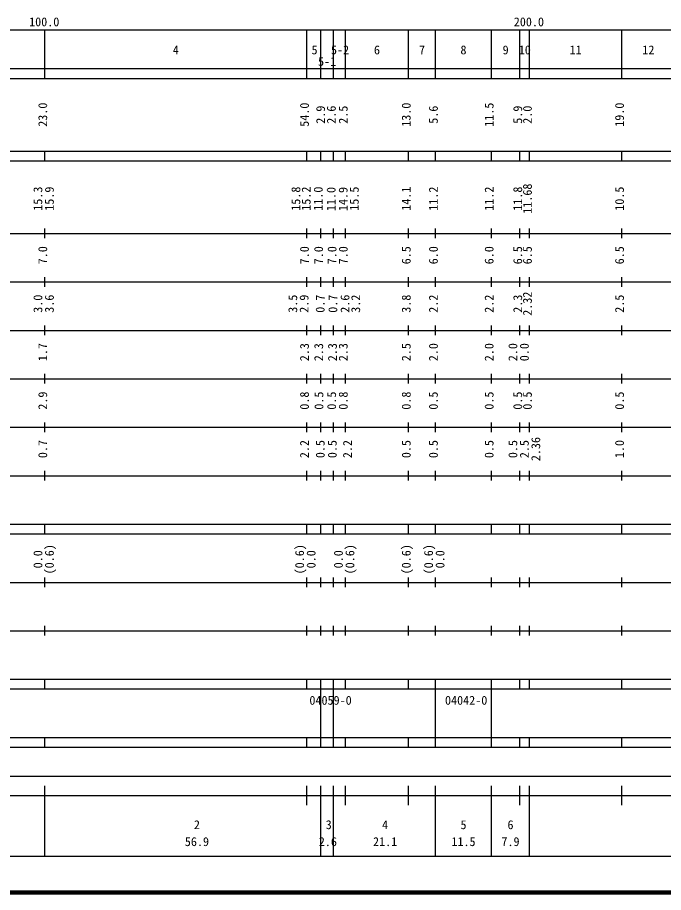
# Model space of a CAD drawing. Units: millimetres on the paper, enlarged 1000 times. Extents: x 40000 to 680000, y 20000 to 380000.
# Drawn here: x 162333 to 295619, y 20000 to 200558 of the extents above; entities that cross this region are included whole.
import ezdxf
from ezdxf.enums import TextEntityAlignment as Align

# ---------------------------------------------------------------- set-up
doc = ezdxf.new("R2010")
doc.units = ezdxf.units.MM
doc.header["$LTSCALE"] = 1000
doc.layers.add('M-TTL', color=2, linetype='Continuous', lineweight=140)
doc.layers.add('M-TTL-BAND', color=7, linetype='Continuous', lineweight=25)
doc.styles.add('ＭＳ ゴシック', font='')
doc.styles.get('ＭＳ ゴシック').set_extended_font_data('MS Gothic')

msp = doc.modelspace()

# ---------------------------------------------------------------- linework, layer by layer
at = {"layer": 'M-TTL'}
msp.add_line((40000, 20000), (680000, 20000), dxfattribs=at)
at = {"layer": 'M-TTL-BAND'}
for p, q in [((68000, 198000), (579000, 198000)), ((168000, 188000), (168000, 198000)), ((168000, 188000), (168000, 198000)), ((222000, 188000), (222000, 198000)), ((222000, 188000), (222000, 198000)), ((224900, 188000), (224900, 198000)), ((227500, 188000), (227500, 198000)), ((230000, 188000), (230000, 198000)), ((230000, 188000), (230000, 198000)), ((243000, 188000), (243000, 198000)), ((243000, 188000), (243000, 198000)), ((248600, 188000), (248600, 198000)), ((248600, 188000), (248600, 198000)), ((260100, 188000), (260100, 198000)), ((260100, 188000), (260100, 198000)), ((266000, 188000), (266000, 198000)), ((266000, 188000), (266000, 198000)), ((268000, 188000), (268000, 198000)), ((268000, 188000), (268000, 198000)), ((287000, 188000), (287000, 198000)), ((287000, 188000), (287000, 198000)), ((40000, 190000), (579000, 190000)), ((40000, 188000), (579000, 188000)), ((40000, 173000), (579000, 173000)), ((168000, 171000), (168000, 173000)), ((168000, 171000), (168000, 173000)), ((222000, 171000), (222000, 173000)), ((222000, 171000), (222000, 173000)), ((224900, 171000), (224900, 173000)), ((227500, 171000), (227500, 173000)), ((230000, 171000), (230000, 173000)), ((230000, 171000), (230000, 173000)), ((243000, 171000), (243000, 173000)), ((243000, 171000), (243000, 173000)), ((248600, 171000), (248600, 173000)), ((248600, 171000), (248600, 173000)), ((260100, 171000), (260100, 173000)), ((260100, 171000), (260100, 173000)), ((266000, 171000), (266000, 173000)), ((266000, 171000), (266000, 173000)), ((268000, 171000), (268000, 173000)), ((268000, 171000), (268000, 173000)), ((287000, 171000), (287000, 173000)), ((287000, 171000), (287000, 173000)), ((40000, 171000), (579000, 171000)), ((40000, 156000), (579000, 156000)), ((168000, 155000), (168000, 157000)), ((168000, 155000), (168000, 157000)), ((222000, 155000), (222000, 157000)), ((222000, 155000), (222000, 157000)), ((224900, 155000), (224900, 157000)), ((227500, 155000), (227500, 157000)), ((230000, 155000), (230000, 157000)), ((230000, 155000), (230000, 157000)), ((243000, 155000), (243000, 157000)), ((243000, 155000), (243000, 157000)), ((248600, 155000), (248600, 157000)), ((248600, 155000), (248600, 157000)), ((260100, 155000), (260100, 157000)), ((260100, 155000), (260100, 157000)), ((266000, 155000), (266000, 157000)), ((266000, 155000), (266000, 157000)), ((268000, 155000), (268000, 157000)), ((268000, 155000), (268000, 157000)), ((287000, 155000), (287000, 157000)), ((287000, 155000), (287000, 157000)), ((168000, 145000), (168000, 147000)), ((168000, 145000), (168000, 147000)), ((222000, 145000), (222000, 147000)), ((222000, 145000), (222000, 147000)), ((224900, 145000), (224900, 147000)), ((227500, 145000), (227500, 147000)), ((230000, 145000), (230000, 147000)), ((230000, 145000), (230000, 147000)), ((243000, 145000), (243000, 147000)), ((243000, 145000), (243000, 147000)), ((248600, 145000), (248600, 147000)), ((248600, 145000), (248600, 147000)), ((260100, 145000), (260100, 147000)), ((260100, 145000), (260100, 147000)), ((266000, 145000), (266000, 147000)), ((266000, 145000), (266000, 147000)), ((268000, 145000), (268000, 147000)), ((268000, 145000), (268000, 147000)), ((287000, 145000), (287000, 147000)), ((287000, 145000), (287000, 147000)), ((46000, 146000), (579000, 146000)), ((52000, 136000), (579000, 136000)), ((168000, 135000), (168000, 137000)), ((168000, 135000), (168000, 137000)), ((222000, 135000), (222000, 137000)), ((222000, 135000), (222000, 137000)), ((224900, 135000), (224900, 137000)), ((227500, 135000), (227500, 137000)), ((230000, 135000), (230000, 137000)), ((230000, 135000), (230000, 137000)), ((243000, 135000), (243000, 137000)), ((243000, 135000), (243000, 137000)), ((248600, 135000), (248600, 137000)), ((248600, 135000), (248600, 137000)), ((260100, 135000), (260100, 137000)), ((260100, 135000), (260100, 137000)), ((266000, 135000), (266000, 137000)), ((266000, 135000), (266000, 137000)), ((268000, 135000), (268000, 137000)), ((268000, 135000), (268000, 137000)), ((287000, 135000), (287000, 137000)), ((287000, 135000), (287000, 137000)), ((168000, 125000), (168000, 127000)), ((168000, 125000), (168000, 127000)), ((222000, 125000), (222000, 127000)), ((222000, 125000), (222000, 127000)), ((224900, 125000), (224900, 127000)), ((227500, 125000), (227500, 127000)), ((230000, 125000), (230000, 127000)), ((230000, 125000), (230000, 127000)), ((243000, 125000), (243000, 127000)), ((243000, 125000), (243000, 127000)), ((248600, 125000), (248600, 127000)), ((248600, 125000), (248600, 127000)), ((260100, 125000), (260100, 127000)), ((260100, 125000), (260100, 127000)), ((266000, 125000), (266000, 127000)), ((266000, 125000), (266000, 127000)), ((268000, 125000), (268000, 127000)), ((268000, 125000), (268000, 127000)), ((287000, 125000), (287000, 127000)), ((287000, 125000), (287000, 127000)), ((46000, 126000), (579000, 126000)), ((52000, 116000), (579000, 116000)), ((168000, 115000), (168000, 117000)), ((168000, 115000), (168000, 117000)), ((222000, 115000), (222000, 117000)), ((222000, 115000), (222000, 117000)), ((224900, 115000), (224900, 117000)), ((227500, 115000), (227500, 117000)), ((230000, 115000), (230000, 117000)), ((230000, 115000), (230000, 117000)), ((243000, 115000), (243000, 117000)), ((243000, 115000), (243000, 117000)), ((248600, 115000), (248600, 117000)), ((248600, 115000), (248600, 117000)), ((260100, 115000), (260100, 117000)), ((260100, 115000), (260100, 117000)), ((266000, 115000), (266000, 117000)), ((266000, 115000), (266000, 117000)), ((268000, 115000), (268000, 117000)), ((268000, 115000), (268000, 117000)), ((287000, 115000), (287000, 117000)), ((287000, 115000), (287000, 117000)), ((168000, 105000), (168000, 107000)), ((168000, 105000), (168000, 107000)), ((222000, 105000), (222000, 107000)), ((222000, 105000), (222000, 107000)), ((224900, 105000), (224900, 107000)), ((227500, 105000), (227500, 107000)), ((230000, 105000), (230000, 107000)), ((230000, 105000), (230000, 107000)), ((243000, 105000), (243000, 107000)), ((243000, 105000), (243000, 107000)), ((248600, 105000), (248600, 107000)), ((248600, 105000), (248600, 107000)), ((260100, 105000), (260100, 107000)), ((260100, 105000), (260100, 107000)), ((266000, 105000), (266000, 107000)), ((266000, 105000), (266000, 107000)), ((268000, 105000), (268000, 107000)), ((268000, 105000), (268000, 107000)), ((287000, 105000), (287000, 107000)), ((287000, 105000), (287000, 107000)), ((46000, 106000), (579000, 106000)), ((40000, 96000), (579000, 96000)), ((168000, 94000), (168000, 96000)), ((168000, 94000), (168000, 96000)), ((222000, 94000), (222000, 96000)), ((222000, 94000), (222000, 96000)), ((224900, 94000), (224900, 96000)), ((227500, 94000), (227500, 96000)), ((230000, 94000), (230000, 96000)), ((230000, 94000), (230000, 96000)), ((243000, 94000), (243000, 96000)), ((243000, 94000), (243000, 96000)), ((248600, 94000), (248600, 96000)), ((248600, 94000), (248600, 96000)), ((260100, 94000), (260100, 96000)), ((260100, 94000), (260100, 96000)), ((266000, 94000), (266000, 96000)), ((266000, 94000), (266000, 96000)), ((268000, 94000), (268000, 96000)), ((268000, 94000), (268000, 96000)), ((287000, 94000), (287000, 96000)), ((287000, 94000), (287000, 96000)), ((40000, 94000), (579000, 94000)), ((168000, 83000), (168000, 85000)), ((168000, 83000), (168000, 85000)), ((222000, 83000), (222000, 85000)), ((222000, 83000), (222000, 85000)), ((224900, 83000), (224900, 85000)), ((227500, 83000), (227500, 85000)), ((230000, 83000), (230000, 85000)), ((230000, 83000), (230000, 85000)), ((243000, 83000), (243000, 85000)), ((243000, 83000), (243000, 85000)), ((248600, 83000), (248600, 85000)), ((248600, 83000), (248600, 85000)), ((260100, 83000), (260100, 85000)), ((260100, 83000), (260100, 85000)), ((266000, 83000), (266000, 85000)), ((266000, 83000), (266000, 85000)), ((268000, 83000), (268000, 85000)), ((268000, 83000), (268000, 85000)), ((287000, 83000), (287000, 85000)), ((287000, 83000), (287000, 85000)), ((49000, 84000), (579000, 84000)), ((168000, 73000), (168000, 75000)), ((168000, 73000), (168000, 75000)), ((222000, 73000), (222000, 75000)), ((222000, 73000), (222000, 75000)), ((224900, 73000), (224900, 75000)), ((227500, 73000), (227500, 75000)), ((230000, 73000), (230000, 75000)), ((230000, 73000), (230000, 75000)), ((243000, 73000), (243000, 75000)), ((243000, 73000), (243000, 75000)), ((248600, 73000), (248600, 75000)), ((248600, 73000), (248600, 75000)), ((260100, 73000), (260100, 75000)), ((260100, 73000), (260100, 75000)), ((266000, 73000), (266000, 75000)), ((266000, 73000), (266000, 75000)), ((268000, 73000), (268000, 75000)), ((268000, 73000), (268000, 75000)), ((287000, 73000), (287000, 75000)), ((287000, 73000), (287000, 75000)), ((40000, 74000), (579000, 74000)), ((40000, 64000), (579000, 64000)), ((168000, 62000), (168000, 64000)), ((168000, 62000), (168000, 64000)), ((222000, 62000), (222000, 64000)), ((222000, 62000), (222000, 64000)), ((224900, 50000), (224900, 64000)), ((227500, 50000), (227500, 64000)), ((230000, 62000), (230000, 64000)), ((230000, 62000), (230000, 64000)), ((243000, 62000), (243000, 64000)), ((243000, 62000), (243000, 64000)), ((248600, 62000), (248600, 64000)), ((248600, 62000), (248600, 64000)), ((260100, 62000), (260100, 64000)), ((260100, 62000), (260100, 64000)), ((266000, 62000), (266000, 64000)), ((266000, 62000), (266000, 64000)), ((268000, 62000), (268000, 64000)), ((268000, 62000), (268000, 64000)), ((287000, 62000), (287000, 64000)), ((287000, 62000), (287000, 64000)), ((40000, 62000), (579000, 62000)), ((248600, 52000), (248600, 62000)), ((248600, 52000), (248600, 62000)), ((248600, 52000), (248600, 62000)), ((248600, 52000), (248600, 62000)), ((248600, 52000), (248600, 62000)), ((248600, 52000), (248600, 62000)), ((248600, 52000), (248600, 62000)), ((248600, 52000), (248600, 62000)), ((260100, 52000), (260100, 62000)), ((260100, 52000), (260100, 62000)), ((260100, 52000), (260100, 62000)), ((260100, 52000), (260100, 62000)), ((260100, 52000), (260100, 62000)), ((260100, 52000), (260100, 62000)), ((260100, 52000), (260100, 62000)), ((260100, 52000), (260100, 62000)), ((40000, 52000), (579000, 52000)), ((168000, 50000), (168000, 52000)), ((168000, 50000), (168000, 52000)), ((222000, 50000), (222000, 52000)), ((222000, 50000), (222000, 52000)), ((230000, 50000), (230000, 52000)), ((230000, 50000), (230000, 52000)), ((243000, 50000), (243000, 52000)), ((243000, 50000), (243000, 52000)), ((248600, 50000), (248600, 52000)), ((248600, 50000), (248600, 52000)), ((260100, 50000), (260100, 52000)), ((260100, 50000), (260100, 52000)), ((266000, 50000), (266000, 52000)), ((266000, 50000), (266000, 52000)), ((268000, 50000), (268000, 52000)), ((268000, 50000), (268000, 52000)), ((287000, 50000), (287000, 52000)), ((287000, 50000), (287000, 52000)), ((40000, 50000), (579000, 50000)), ((71000, 44000), (560000, 44000)), ((71000, 44000), (560000, 44000)), ((71000, 44000), (560000, 44000)), ((71000, 44000), (560000, 44000)), ((71000, 44000), (560000, 44000)), ((71000, 44000), (560000, 44000)), ((71000, 44000), (560000, 44000)), ((168000, 27500), (168000, 42000)), ((168000, 27500), (168000, 42000)), ((222000, 38000), (222000, 42000)), ((222000, 38000), (222000, 42000)), ((224900, 27500), (224900, 42000)), ((227500, 27500), (227500, 42000)), ((230000, 38000), (230000, 42000)), ((230000, 38000), (230000, 42000)), ((243000, 38000), (243000, 42000)), ((243000, 38000), (243000, 42000)), ((248600, 27500), (248600, 42000)), ((248600, 27500), (248600, 42000)), ((260100, 27500), (260100, 42000)), ((260100, 27500), (260100, 42000)), ((266000, 38000), (266000, 42000)), ((266000, 38000), (266000, 42000)), ((268000, 27500), (268000, 42000)), ((268000, 27500), (268000, 42000)), ((287000, 38000), (287000, 42000)), ((287000, 38000), (287000, 42000)), ((40000, 40000), (579000, 40000)), ((68000, 27500), (579000, 27500))]:
    msp.add_line(p, q, dxfattribs=at)

# ---------------------------------------------------------------- texts
at = {"layer": 'M-TTL-BAND', "style": 'ＭＳ ゴシック'}
for s, p in [('100.0', (167844, 198195)), ('200.0', (267844, 198195)), ('4', (195000, 192405)), ('4', (195000, 192405)), ('5', (223626, 192405)), ('5-2', (228879, 192405)), ('6', (236500, 192405)), ('7', (245800, 192405)), ('8', (254350, 192405)), ('9', (263050, 192405)), ('10', (267000, 192405)), ('11', (277500, 192405)), ('12', (292500, 192405)), ('5-1', (226210, 190021)), ('2', (199355, 32523)), ('3', (226547, 32523)), ('4', (238181, 32523)), ('5', (254350, 32523)), ('6', (264050, 32523)), ('56.9', (199355, 29033)), ('2.6', (226370, 29033)), ('21.1', (238181, 29033)), ('11.5', (254350, 29033)), ('11.5', (254350, 29033)), ('7.9', (264050, 29033)), ('7.9', (264050, 29033))]:
    msp.add_text(s, height=1833, dxfattribs=at).set_placement(p, align=Align.BOTTOM_CENTER)
for s, p in [('23.0', (169000, 180500)), ('23.0', (169000, 180500)), ('54.0', (223000, 180500)), ('54.0', (223000, 180500)), ('13.0', (244000, 180500)), ('13.0', (244000, 180500)), ('11.5', (261100, 180500)), ('11.5', (261100, 180500)), ('19.0', (288000, 180500)), ('19.0', (288000, 180500)), ('2.9', (226332, 180500)), ('2.6', (228548, 180500)), ('2.5', (231000, 180500)), ('5.6', (249600, 180500)), ('5.6', (249600, 180500)), ('5.9', (267000, 180500)), ('5.9', (267000, 180500)), ('2.0', (269000, 180500)), ('2.0', (269000, 180500)), ('11.68', (269000, 163174)), ('11.68', (269000, 163174)), ('11.68', (269000, 163174)), ('11.68', (269000, 163174)), ('11.68', (269000, 163174)), ('11.68', (269000, 163174)), ('11.68', (269000, 163174)), ('15.3', (168000, 163174)), ('15.3', (168000, 163174)), ('15.3', (168000, 163174)), ('15.3', (168000, 163174)), ('15.3', (168000, 163174)), ('15.3', (168000, 163174)), ('15.3', (168000, 163174)), ('15.9', (170370, 163174)), ('15.9', (170370, 163174)), ('15.9', (170370, 163174)), ('15.9', (170370, 163174)), ('15.9', (170370, 163174)), ('15.9', (170370, 163174)), ('15.9', (170370, 163174)), ('15.8', (221227, 163174)), ('15.2', (223355, 163174)), ('11.0', (225837, 163174)), ('11.0', (228497, 163096)), ('14.9', (230979, 163096)), ('15.5', (233284, 163174)), ('14.1', (244000, 163174)), ('14.1', (244000, 163174)), ('14.1', (244000, 163174)), ('14.1', (244000, 163174)), ('14.1', (244000, 163174)), ('14.1', (244000, 163174)), ('14.1', (244000, 163174)), ('11.2', (249600, 163174)), ('11.2', (249600, 163174)), ('11.2', (249600, 163174)), ('11.2', (249600, 163174)), ('11.2', (249600, 163174)), ('11.2', (249600, 163174)), ('11.2', (249600, 163174)), ('11.2', (261100, 163174)), ('11.2', (261100, 163174)), ('11.2', (261100, 163174)), ('11.2', (261100, 163174)), ('11.2', (261100, 163174)), ('11.2', (261100, 163174)), ('11.2', (261100, 163174)), ('11.8', (267000, 163174)), ('11.8', (267000, 163174)), ('11.8', (267000, 163174)), ('11.8', (267000, 163174)), ('11.8', (267000, 163174)), ('11.8', (267000, 163174)), ('11.8', (267000, 163174)), ('10.5', (288000, 163174)), ('10.5', (288000, 163174)), ('10.5', (288000, 163174)), ('10.5', (288000, 163174)), ('10.5', (288000, 163174)), ('10.5', (288000, 163174)), ('10.5', (288000, 163174)), ('7.0', (169000, 151500)), ('7.0', (169000, 151500)), ('7.0', (169000, 151500)), ('7.0', (169000, 151500)), ('7.0', (169000, 151500)), ('7.0', (169000, 151500)), ('7.0', (169000, 151500)), ('7.0', (223000, 151500)), ('7.0', (223000, 151500)), ('7.0', (223000, 151500)), ('7.0', (223000, 151500)), ('7.0', (223000, 151500)), ('7.0', (223000, 151500)), ('7.0', (223000, 151500)), ('7.0', (225920, 151500)), ('7.0', (228691, 151500)), ('7.0', (231000, 151500)), ('7.0', (231000, 151500)), ('7.0', (231000, 151500)), ('7.0', (231000, 151500)), ('7.0', (231000, 151500)), ('7.0', (231000, 151500)), ('7.0', (231000, 151500)), ('6.5', (244000, 151500)), ('6.5', (244000, 151500)), ('6.5', (244000, 151500)), ('6.5', (244000, 151500)), ('6.5', (244000, 151500)), ('6.5', (244000, 151500)), ('6.5', (244000, 151500)), ('6.0', (249600, 151500)), ('6.0', (249600, 151500)), ('6.0', (249600, 151500)), ('6.0', (249600, 151500)), ('6.0', (249600, 151500)), ('6.0', (249600, 151500)), ('6.0', (249600, 151500)), ('6.0', (261100, 151500)), ('6.0', (261100, 151500)), ('6.0', (261100, 151500)), ('6.0', (261100, 151500)), ('6.0', (261100, 151500)), ('6.0', (261100, 151500)), ('6.0', (261100, 151500)), ('6.5', (267000, 151500)), ('6.5', (267000, 151500)), ('6.5', (267000, 151500)), ('6.5', (267000, 151500)), ('6.5', (267000, 151500)), ('6.5', (267000, 151500)), ('6.5', (267000, 151500)), ('6.5', (269000, 151500)), ('6.5', (269000, 151500)), ('6.5', (269000, 151500)), ('6.5', (269000, 151500)), ('6.5', (269000, 151500)), ('6.5', (269000, 151500)), ('6.5', (269000, 151500)), ('6.5', (288000, 151500)), ('6.5', (288000, 151500)), ('6.5', (288000, 151500)), ('6.5', (288000, 151500)), ('6.5', (288000, 151500)), ('6.5', (288000, 151500)), ('6.5', (288000, 151500)), ('3.0', (168000, 141500)), ('3.0', (168000, 141500)), ('3.0', (168000, 141500)), ('3.0', (168000, 141500)), ('3.0', (168000, 141500)), ('3.0', (168000, 141500)), ('3.0', (168000, 141500)), ('3.6', (170370, 141500)), ('3.6', (170370, 141500)), ('3.6', (170370, 141500)), ('3.6', (170370, 141500)), ('3.6', (170370, 141500)), ('3.6', (170370, 141500)), ('3.6', (170370, 141500)), ('3.5', (220590, 141500)), ('2.9', (222919, 141500)), ('0.7', (226238, 141500)), ('0.7', (228858, 141500)), ('2.6', (231361, 141500)), ('3.2', (233574, 141500)), ('3.8', (244000, 141500)), ('3.8', (244000, 141500)), ('3.8', (244000, 141500)), ('3.8', (244000, 141500)), ('3.8', (244000, 141500)), ('3.8', (244000, 141500)), ('3.8', (244000, 141500)), ('2.2', (249600, 141500)), ('2.2', (249600, 141500)), ('2.2', (249600, 141500)), ('2.2', (249600, 141500)), ('2.2', (249600, 141500)), ('2.2', (249600, 141500)), ('2.2', (249600, 141500)), ('2.2', (261100, 141500)), ('2.2', (261100, 141500)), ('2.2', (261100, 141500)), ('2.2', (261100, 141500)), ('2.2', (261100, 141500)), ('2.2', (261100, 141500)), ('2.2', (261100, 141500)), ('2.3', (267000, 141500)), ('2.3', (267000, 141500)), ('2.3', (267000, 141500)), ('2.3', (267000, 141500)), ('2.3', (267000, 141500)), ('2.3', (267000, 141500)), ('2.3', (267000, 141500)), ('2.32', (269000, 141500)), ('2.32', (269000, 141500)), ('2.32', (269000, 141500)), ('2.32', (269000, 141500)), ('2.32', (269000, 141500)), ('2.32', (269000, 141500)), ('2.32', (269000, 141500)), ('2.5', (288000, 141500)), ('2.5', (288000, 141500)), ('2.5', (288000, 141500)), ('2.5', (288000, 141500)), ('2.5', (288000, 141500)), ('2.5', (288000, 141500)), ('2.5', (288000, 141500)), ('1.7', (169000, 131500)), ('1.7', (169000, 131500)), ('1.7', (169000, 131500)), ('1.7', (169000, 131500)), ('1.7', (169000, 131500)), ('1.7', (169000, 131500)), ('1.7', (169000, 131500)), ('2.3', (223000, 131500)), ('2.3', (223000, 131500)), ('2.3', (223000, 131500)), ('2.3', (223000, 131500)), ('2.3', (223000, 131500)), ('2.3', (223000, 131500)), ('2.3', (223000, 131500)), ('2.3', (225938, 131500)), ('2.3', (228775, 131500)), ('2.3', (231000, 131500)), ('2.3', (231000, 131500)), ('2.3', (231000, 131500)), ('2.3', (231000, 131500)), ('2.3', (231000, 131500)), ('2.3', (231000, 131500)), ('2.3', (231000, 131500)), ('2.5', (244000, 131500)), ('2.5', (244000, 131500)), ('2.5', (244000, 131500)), ('2.5', (244000, 131500)), ('2.5', (244000, 131500)), ('2.5', (244000, 131500)), ('2.5', (244000, 131500)), ('2.0', (249600, 131500)), ('2.0', (249600, 131500)), ('2.0', (249600, 131500)), ('2.0', (249600, 131500)), ('2.0', (249600, 131500)), ('2.0', (249600, 131500)), ('2.0', (249600, 131500)), ('2.0', (261100, 131500)), ('2.0', (261100, 131500)), ('2.0', (261100, 131500)), ('2.0', (261100, 131500)), ('2.0', (261100, 131500)), ('2.0', (261100, 131500)), ('2.0', (261100, 131500)), ('2.0', (266000, 131500)), ('2.0', (266000, 131500)), ('2.0', (266000, 131500)), ('2.0', (266000, 131500)), ('2.0', (266000, 131500)), ('2.0', (266000, 131500)), ('2.0', (266000, 131500)), ('0.0', (268370, 131500)), ('0.0', (268370, 131500)), ('0.0', (268370, 131500)), ('0.0', (268370, 131500)), ('0.0', (268370, 131500)), ('0.0', (268370, 131500)), ('0.0', (268370, 131500)), ('2.9', (169000, 121500)), ('2.9', (169000, 121500)), ('2.9', (169000, 121500)), ('2.9', (169000, 121500)), ('2.9', (169000, 121500)), ('2.9', (169000, 121500)), ('2.9', (169000, 121500)), ('0.8', (223000, 121500)), ('0.8', (223000, 121500)), ('0.8', (223000, 121500)), ('0.8', (223000, 121500)), ('0.8', (223000, 121500)), ('0.8', (223000, 121500)), ('0.5', (225986, 121500)), ('0.5', (228609, 121500)), ('0.8', (231000, 121500)), ('0.8', (231000, 121500)), ('0.8', (231000, 121500)), ('0.8', (231000, 121500)), ('0.8', (231000, 121500)), ('0.8', (231000, 121500)), ('0.8', (244000, 121500)), ('0.8', (244000, 121500)), ('0.8', (244000, 121500)), ('0.8', (244000, 121500)), ('0.8', (244000, 121500)), ('0.8', (244000, 121500)), ('0.8', (244000, 121500)), ('0.5', (249600, 121500)), ('0.5', (249600, 121500)), ('0.5', (249600, 121500)), ('0.5', (249600, 121500)), ('0.5', (249600, 121500)), ('0.5', (249600, 121500)), ('0.5', (249600, 121500)), ('0.5', (261100, 121500)), ('0.5', (261100, 121500)), ('0.5', (261100, 121500)), ('0.5', (261100, 121500)), ('0.5', (261100, 121500)), ('0.5', (261100, 121500)), ('0.5', (261100, 121500)), ('0.5', (267000, 121500)), ('0.5', (267000, 121500)), ('0.5', (267000, 121500)), ('0.5', (267000, 121500)), ('0.5', (267000, 121500)), ('0.5', (267000, 121500)), ('0.5', (267000, 121500)), ('0.5', (269000, 121500)), ('0.5', (269000, 121500)), ('0.5', (269000, 121500)), ('0.5', (269000, 121500)), ('0.5', (269000, 121500)), ('0.5', (269000, 121500)), ('0.5', (269000, 121500)), ('0.5', (288000, 121500)), ('0.5', (288000, 121500)), ('0.5', (288000, 121500)), ('0.5', (288000, 121500)), ('0.5', (288000, 121500)), ('0.5', (288000, 121500)), ('0.5', (288000, 121500)), ('2.36', (270727, 111500)), ('0.7', (169000, 111500)), ('0.7', (169000, 111500)), ('0.7', (169000, 111500)), ('0.7', (169000, 111500)), ('0.7', (169000, 111500)), ('0.7', (169000, 111500)), ('0.7', (169000, 111500)), ('2.2', (223000, 111500)), ('0.5', (226255, 111500)), ('0.5', (228737, 111500)), ('2.2', (231876, 111500)), ('0.5', (244000, 111500)), ('0.5', (244000, 111500)), ('0.5', (244000, 111500)), ('0.5', (244000, 111500)), ('0.5', (244000, 111500)), ('0.5', (244000, 111500)), ('0.5', (244000, 111500)), ('0.5', (249600, 111500)), ('0.5', (249600, 111500)), ('0.5', (249600, 111500)), ('0.5', (249600, 111500)), ('0.5', (249600, 111500)), ('0.5', (249600, 111500)), ('0.5', (249600, 111500)), ('0.5', (261100, 111500)), ('0.5', (261100, 111500)), ('0.5', (261100, 111500)), ('0.5', (261100, 111500)), ('0.5', (261100, 111500)), ('0.5', (261100, 111500)), ('0.5', (261100, 111500)), ('0.5', (266000, 111500)), ('0.5', (266000, 111500)), ('0.5', (266000, 111500)), ('0.5', (266000, 111500)), ('0.5', (266000, 111500)), ('0.5', (266000, 111500)), ('0.5', (266000, 111500)), ('2.5', (268370, 111500)), ('2.5', (268370, 111500)), ('2.5', (268370, 111500)), ('2.5', (268370, 111500)), ('2.5', (268370, 111500)), ('2.5', (268370, 111500)), ('2.5', (268370, 111500)), ('1.0', (288000, 111500)), ('1.0', (288000, 111500)), ('1.0', (288000, 111500)), ('1.0', (288000, 111500)), ('1.0', (288000, 111500)), ('1.0', (288000, 111500)), ('1.0', (288000, 111500)), ('0.0', (168000, 88764)), ('(0.6)', (170370, 88764)), ('(0.6)', (222000, 88764)), ('0.0', (224370, 88764)), ('0.0', (230000, 88764)), ('(0.6)', (232370, 88764)), ('(0.6)', (244000, 88764)), ('(0.6)', (248600, 88764)), ('0.0', (250970, 88764))]:
    msp.add_text(s, height=1833, rotation=90, dxfattribs=at).set_placement(p, align=Align.BOTTOM_CENTER)
for s, p in [('04059-0', (222560, 58194)), ('04042-0', (250538, 58194))]:
    msp.add_text(s, height=1833, dxfattribs=at).set_placement(p, align=Align.BOTTOM_LEFT)

doc.saveas('drawing.dxf')
